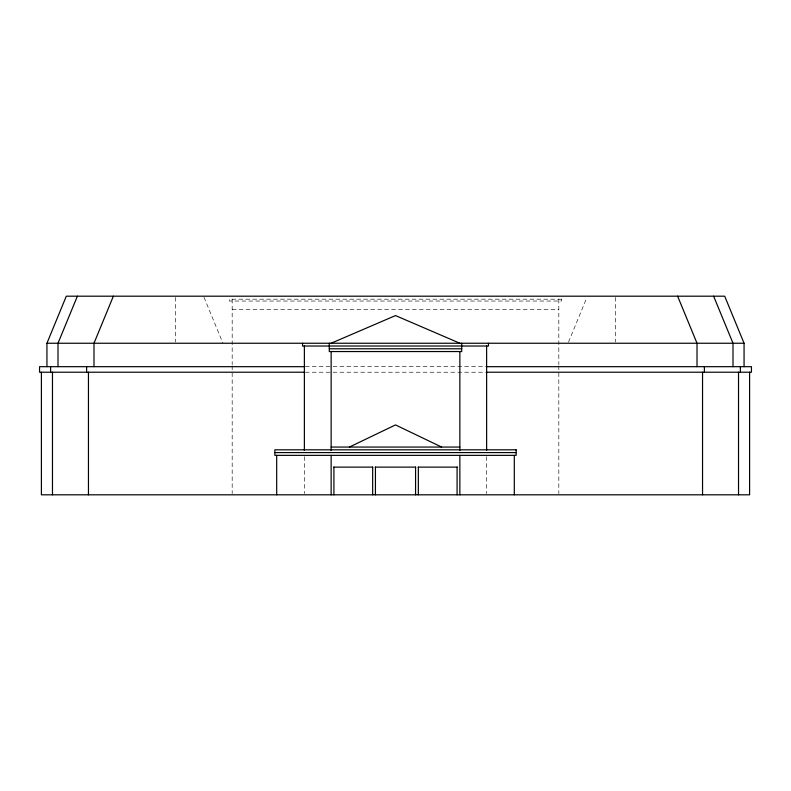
<?xml version="1.0" encoding="UTF-8"?>
<svg xmlns="http://www.w3.org/2000/svg" width="791" height="791" viewBox="0 0 791 791"><rect width="100%" height="100%" fill="white"/><g stroke="black" fill="none" stroke-linecap="round" stroke-linejoin="round"><path stroke-width="0.59" stroke-dasharray="3.96 2.97" d="M568.511 342.127L586.971 297.307M232.178 309.34L558.822 309.34M305.277 366.678L485.723 366.678M305.277 372.215L485.723 372.215M204.029 297.307L222.943 343.245M615.576 297.396L615.576 342.038M558.822 299.186L558.822 364.611M558.822 365.838L558.822 493.584M486.623 456.605L486.623 493.594M304.377 456.605L304.377 493.594M232.178 299.186L232.178 364.611M232.178 365.838L232.178 493.584M175.424 297.396L175.424 342.038M561.59 299.186L229.41 299.186L229.41 301.035L561.59 301.035L561.59 299.186"/><path stroke-width="1.19" d="M46.936 366.678L46.936 343.245L66.306 296.19L724.694 296.19L744.064 343.245L744.064 366.678M77.38 296.19L58 343.245L58 366.678M113.37 296.19L93.991 343.245L93.991 366.678M349.395 447.063L395.5 424.915L441.605 447.063M331.142 343.245L395.5 315.569L459.858 343.245M46.936 343.245L744.064 343.245M329.293 348.782L461.707 348.782M304.377 366.678L39.55 366.678L39.55 372.215L304.377 372.215M486.623 366.678L751.45 366.678L751.45 372.215L486.623 372.215M331.142 447.063L459.858 447.063M274.853 452.59L516.147 452.59M333.594 467.125L372.818 467.125M375.27 467.125L415.73 467.125M418.182 467.125L457.406 467.125M713.62 296.19L733 343.245L733 366.678M677.63 296.19L697.009 343.245L697.009 366.678M749.601 372.215L749.601 494.81L41.399 494.81L41.399 372.215M740.376 366.678L740.376 372.215M738.527 372.215L738.527 494.81M704.385 366.678L704.385 372.215M702.546 372.215L702.546 494.81M514.308 455.359L514.308 494.81M488.462 343.245L488.462 346.013L302.538 346.013L302.538 343.245M486.623 346.013L486.623 450.445M461.707 343.245L461.707 351.55L329.293 351.55L329.293 343.245M459.858 351.55L459.858 450.514M459.858 455.359L459.858 494.81M457.089 467.125L457.089 494.81M418.34 467.125L418.34 494.81M415.572 467.125L415.572 494.81M375.428 467.125L375.428 494.81M372.66 467.125L372.66 494.81M333.911 467.125L333.911 494.81M331.142 351.55L331.142 450.514M331.142 455.359L331.142 494.81M304.377 346.013L304.377 450.445M276.692 455.359L276.692 494.81M88.454 372.215L88.454 494.81M86.614 366.678L86.614 372.215M52.473 372.215L52.473 494.81M50.624 366.678L50.624 372.215M516.147 449.822L274.853 449.822L274.853 455.359L516.147 455.359L516.147 449.822"/></g></svg>
